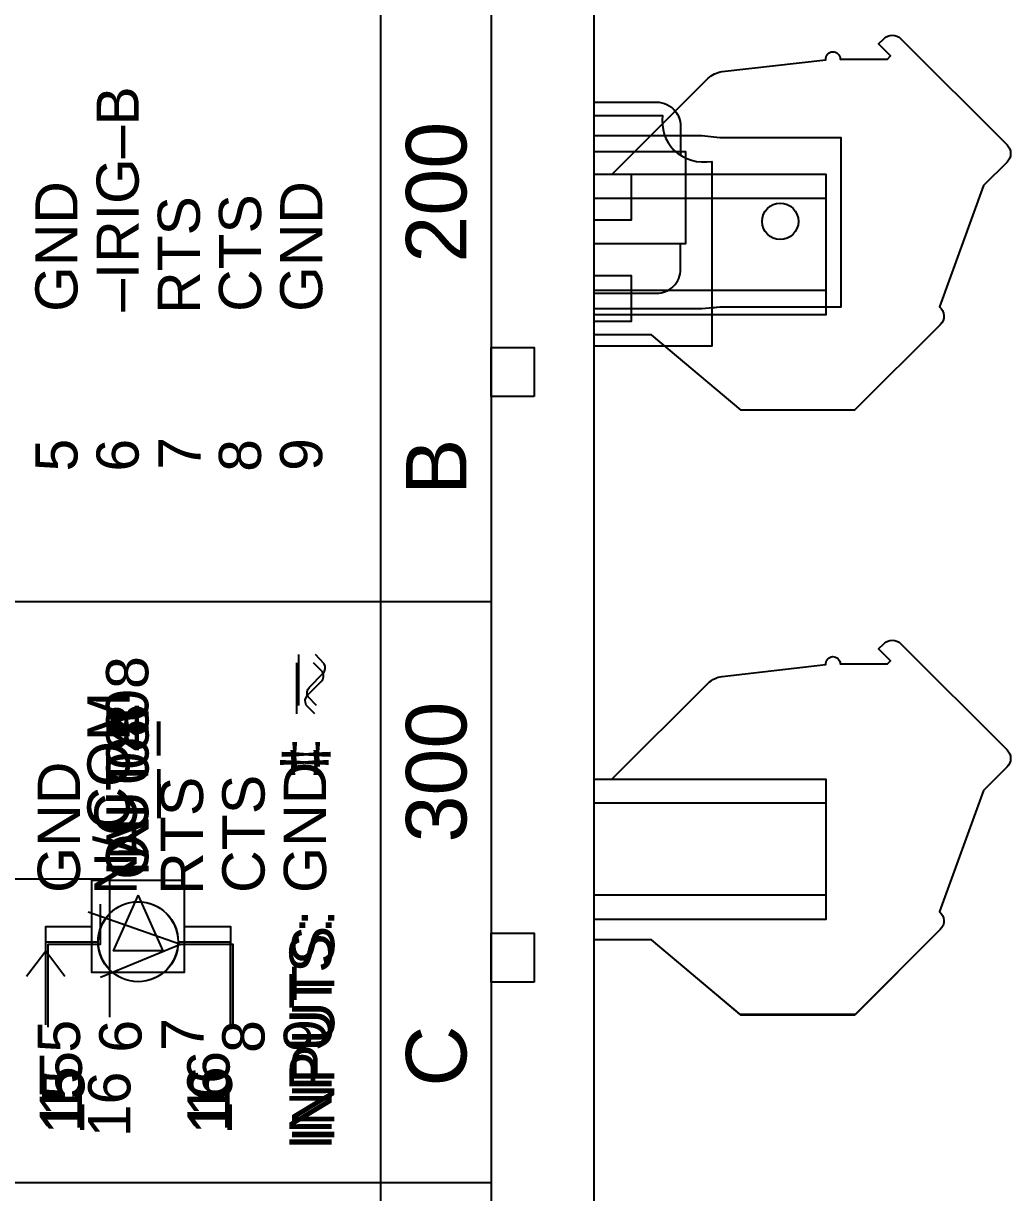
# Model space of a CAD drawing. Extents: x 1 to 23.8, y 0.2 to 17.
# Drawn here: x 13.622 to 15.226, y 5.048 to 6.95 of the extents above; entities that cross this region are included whole.
import ezdxf

# ---------------------------------------------------------------- set-up
doc = ezdxf.new("R2010")
doc.units = 0
doc.header["$MEASUREMENT"] = 0
for name, color, linetype in [('1_01__00__NONE__NO_FO__IRI', 7, 'CONTINUOUS'), ('1_02__01___1__10-100BASE-T', 7, 'CONTINUOUS'), ('1_03__04___1__100BASE-FX__', 7, 'CONTINUOUS'), ('1_04__06___2__10-100BASE-T', 7, 'CONTINUOUS'), ('1_05__08___2__100BASE-FX__', 7, 'CONTINUOUS'), ('1_06__10__NONE__FO__IRIG', 7, 'CONTINUOUS'), ('1_07__11___1__10-100BASE-T', 7, 'CONTINUOUS'), ('1_08__14___1__100BASE-FX__', 7, 'CONTINUOUS'), ('1_09__16___2__10-100BASE-T', 7, 'CONTINUOUS'), ('1_10__18___2__100BASE-FX__', 7, 'CONTINUOUS'), ('2_02__A0__EIA-232_EIA-485', 7, 'CONTINUOUS'), ('2_03__1-___4__DI__4__DO__S', 7, 'CONTINUOUS'), ('2_04__B-___4__DI__4__DO__F', 7, 'CONTINUOUS'), ('2_05__C-___4__DI__3__DO', 7, 'CONTINUOUS'), ('2_06__2X___8__DO__STD_FORM', 7, 'CONTINUOUS'), ('2_07__2A___8__DO__STD_FORM', 7, 'CONTINUOUS'), ('2_08__2B___8__DO__STD__6__', 7, 'CONTINUOUS'), ('2_09__2C___8__DO__STD__2__', 7, 'CONTINUOUS'), ('2_10__3-___8__DI', 7, 'CONTINUOUS'), ('2_11__D-___14__DI', 7, 'CONTINUOUS'), ('2_12__5-___8__AI', 7, 'CONTINUOUS'), ('2_13__6-___4__AI__4__AO', 7, 'CONTINUOUS'), ('6_00_____DWG', 7, 'CONTINUOUS')]:
    doc.layers.add(name, color=color, linetype=linetype)
doc.styles.add('ARIAL', font='arial.ttf')

msp = doc.modelspace()

# ---------------------------------------------------------------- linework, layer by layer
at = {"layer": '1_01__00__NONE__NO_FO__IRI'}
msp.add_lwpolyline([(14.5789, 6.7046), (14.7344, 6.8601, -0.169592), (14.7577, 6.8713), (14.9259, 6.8905, -0.43094), (14.937, 6.9036, -0.430927), (14.9494, 6.8918), (15.0264, 6.8918), (15.0313, 6.8968), (15.0119, 6.9163), (15.0202, 6.9246, -0.414223), (15.0481, 6.9246), (15.2207, 6.752, -0.414213), (15.2207, 6.7242), (15.1824, 6.6859), (15.1107, 6.489, -0.440578), (15.1121, 6.4597), (14.9729, 6.3205), (14.7884, 6.3205), (14.6424, 6.443), (14.5491, 6.443)], format="xyb", dxfattribs=at)
for points in [[(14.5491, 6.7043), (14.9262, 6.7043), (14.9262, 6.476), (14.5491, 6.476)], [(14.9262, 6.665), (14.5491, 6.665)], [(14.9262, 6.5154), (14.5491, 6.5154)]]:
    msp.add_lwpolyline(points, dxfattribs=at)
at = {"layer": '1_02__01___1__10-100BASE-T'}
msp.add_lwpolyline([(14.5789, 6.7046), (14.7344, 6.8601, -0.169592), (14.7577, 6.8713), (14.9259, 6.8905, -0.43094), (14.937, 6.9036, -0.430927), (14.9494, 6.8918), (15.0264, 6.8918), (15.0313, 6.8968), (15.0119, 6.9163), (15.0202, 6.9246, -0.414223), (15.0481, 6.9246), (15.2207, 6.752, -0.414213), (15.2207, 6.7242), (15.1824, 6.6859), (15.1107, 6.489, -0.440578), (15.1121, 6.4597), (14.9729, 6.3205), (14.7884, 6.3205), (14.6424, 6.443), (14.5491, 6.443)], format="xyb", dxfattribs=at)
for points in [[(14.5491, 6.7043), (14.9262, 6.7043), (14.9262, 6.476), (14.5491, 6.476)], [(14.9262, 6.665), (14.5491, 6.665)], [(14.9262, 6.5154), (14.5491, 6.5154)]]:
    msp.add_lwpolyline(points, dxfattribs=at)
at = {"layer": '1_03__04___1__100BASE-FX__'}
for points in [[(14.6813, 6.807, -0.169875), (14.6899, 6.7825), (14.6899, 6.7352)], [(14.5491, 6.7998), (14.6607, 6.7998, 0.228709), (14.679, 6.7436, 0.234856), (14.7407, 6.7253), (14.7407, 6.4248), (14.5491, 6.4248)]]:
    msp.add_lwpolyline(points, format="xyb", dxfattribs=at)
for points in [[(14.5491, 6.7048), (14.6098, 6.7048), (14.6098, 6.6298), (14.5491, 6.6298)], [(14.5491, 6.5398), (14.6098, 6.5398), (14.6098, 6.4648), (14.5491, 6.4648)]]:
    msp.add_lwpolyline(points, dxfattribs=at)
at = {"layer": '1_04__06___2__10-100BASE-T'}
for points in [[(14.6784, 6.8103, -0.198912), (14.6899, 6.7825), (14.6899, 6.7413)], [(14.5491, 6.5108), (14.6505, 6.5108, 0.414214), (14.6899, 6.5502), (14.6899, 6.5913)]]:
    msp.add_lwpolyline(points, format="xyb", dxfattribs=at)
msp.add_lwpolyline([(14.5491, 6.7413), (14.6978, 6.7413), (14.6978, 6.5913), (14.5491, 6.5913)], dxfattribs=at)
at = {"layer": '1_05__08___2__100BASE-FX__'}
for points in [[(14.6813, 6.807, -0.169875), (14.6899, 6.7825), (14.6899, 6.7352)], [(14.5491, 6.7998), (14.6607, 6.7998, 0.228709), (14.679, 6.7436, 0.234856), (14.7407, 6.7253), (14.7407, 6.4248), (14.5491, 6.4248)]]:
    msp.add_lwpolyline(points, format="xyb", dxfattribs=at)
for points in [[(14.5491, 6.7048), (14.6098, 6.7048), (14.6098, 6.6298), (14.5491, 6.6298)], [(14.5491, 6.5398), (14.6098, 6.5398), (14.6098, 6.4648), (14.5491, 6.4648)]]:
    msp.add_lwpolyline(points, dxfattribs=at)
at = {"layer": '1_06__10__NONE__FO__IRIG'}
msp.add_lwpolyline([(14.6418, 6.7675), (14.7344, 6.8601, -0.169592), (14.7577, 6.8713), (14.9259, 6.8905, -0.43094), (14.937, 6.9036, -0.430927), (14.9494, 6.8918), (15.0264, 6.8918), (15.0313, 6.8968), (15.0119, 6.9163), (15.0202, 6.9246, -0.414223), (15.0481, 6.9246), (15.2207, 6.752, -0.414213), (15.2207, 6.7242), (15.1824, 6.6859), (15.1107, 6.489, -0.440578), (15.1121, 6.4597), (14.9729, 6.3205), (14.7884, 6.3205), (14.6424, 6.443), (14.5491, 6.443)], format="xyb", dxfattribs=at)
msp.add_lwpolyline([(14.6418, 6.7675), (14.7344, 6.8601, -0.169592), (14.7577, 6.8713), (14.9259, 6.8905, -0.43094), (14.937, 6.9036, -0.430927), (14.9494, 6.8918), (15.0264, 6.8918), (15.0313, 6.8968), (15.0119, 6.9163), (15.0202, 6.9246, -0.414223), (15.0481, 6.9246), (15.2207, 6.752, -0.414213), (15.2207, 6.7242), (15.1824, 6.6859), (15.1107, 6.489, -0.440578), (15.1121, 6.4597), (14.9729, 6.3205), (14.7884, 6.3205), (14.6424, 6.443), (14.5491, 6.443)], format="xyb", dxfattribs=at)
for points in [[(14.5491, 6.7675), (14.7243, 6.7675), (14.7535, 6.7644), (14.9503, 6.7644), (14.9503, 6.488), (14.7535, 6.488), (14.7243, 6.4855), (14.5491, 6.4855)], [(14.5491, 6.7675), (14.7243, 6.7675), (14.7535, 6.7644), (14.9503, 6.7644), (14.9503, 6.488), (14.7535, 6.488), (14.7243, 6.4855), (14.5491, 6.4855)], [(14.9262, 6.488), (14.9262, 6.476), (14.5491, 6.476)], [(14.9262, 6.488), (14.9262, 6.476), (14.5491, 6.476)]]:
    msp.add_lwpolyline(points, dxfattribs=at)
msp.add_circle((14.8519, 6.6278), 0.0295, dxfattribs=at)
msp.add_circle((14.8519, 6.6278), 0.0295, dxfattribs=at)
at = {"layer": '1_07__11___1__10-100BASE-T'}
msp.add_lwpolyline([(14.6418, 6.7675), (14.7344, 6.8601, -0.169592), (14.7577, 6.8713), (14.9259, 6.8905, -0.43094), (14.937, 6.9036, -0.430927), (14.9494, 6.8918), (15.0264, 6.8918), (15.0313, 6.8968), (15.0119, 6.9163), (15.0202, 6.9246, -0.414223), (15.0481, 6.9246), (15.2207, 6.752, -0.414213), (15.2207, 6.7242), (15.1824, 6.6859), (15.1107, 6.489, -0.440578), (15.1121, 6.4597), (14.9729, 6.3205), (14.7884, 6.3205), (14.6424, 6.443), (14.5491, 6.443)], format="xyb", dxfattribs=at)
msp.add_lwpolyline([(14.6418, 6.7675), (14.7344, 6.8601, -0.169592), (14.7577, 6.8713), (14.9259, 6.8905, -0.43094), (14.937, 6.9036, -0.430927), (14.9494, 6.8918), (15.0264, 6.8918), (15.0313, 6.8968), (15.0119, 6.9163), (15.0202, 6.9246, -0.414223), (15.0481, 6.9246), (15.2207, 6.752, -0.414213), (15.2207, 6.7242), (15.1824, 6.6859), (15.1107, 6.489, -0.440578), (15.1121, 6.4597), (14.9729, 6.3205), (14.7884, 6.3205), (14.6424, 6.443), (14.5491, 6.443)], format="xyb", dxfattribs=at)
for points in [[(14.5491, 6.7675), (14.7243, 6.7675), (14.7535, 6.7644), (14.9503, 6.7644), (14.9503, 6.488), (14.7535, 6.488), (14.7243, 6.4855), (14.5491, 6.4855)], [(14.5491, 6.7675), (14.7243, 6.7675), (14.7535, 6.7644), (14.9503, 6.7644), (14.9503, 6.488), (14.7535, 6.488), (14.7243, 6.4855), (14.5491, 6.4855)], [(14.9262, 6.488), (14.9262, 6.476), (14.5491, 6.476)], [(14.9262, 6.488), (14.9262, 6.476), (14.5491, 6.476)]]:
    msp.add_lwpolyline(points, dxfattribs=at)
msp.add_circle((14.8519, 6.6278), 0.0295, dxfattribs=at)
msp.add_circle((14.8519, 6.6278), 0.0295, dxfattribs=at)
at = {"layer": '1_08__14___1__100BASE-FX__'}
for points in [[(14.6813, 6.807, -0.169875), (14.6899, 6.7825), (14.6899, 6.7352)], [(14.5491, 6.7998), (14.6607, 6.7998, 0.228709), (14.679, 6.7436, 0.234856), (14.7407, 6.7253), (14.7407, 6.4248), (14.5491, 6.4248)]]:
    msp.add_lwpolyline(points, format="xyb", dxfattribs=at)
for points in [[(14.6899, 6.7675), (14.7243, 6.7675), (14.7535, 6.7644), (14.9503, 6.7644), (14.9503, 6.488), (14.7535, 6.488), (14.7407, 6.4869)], [(14.5491, 6.7048), (14.6098, 6.7048), (14.6098, 6.6298), (14.5491, 6.6298)], [(14.5491, 6.5398), (14.6098, 6.5398), (14.6098, 6.4648), (14.5491, 6.4648)]]:
    msp.add_lwpolyline(points, dxfattribs=at)
msp.add_circle((14.8519, 6.6278), 0.0295, dxfattribs=at)
at = {"layer": '1_09__16___2__10-100BASE-T'}
msp.add_lwpolyline([(14.6784, 6.8103, -0.198912), (14.6899, 6.7825), (14.6899, 6.7675)], format="xyb", dxfattribs=at)
msp.add_lwpolyline([(14.5491, 6.7675), (14.7243, 6.7675), (14.7535, 6.7644), (14.9503, 6.7644), (14.9503, 6.488), (14.7535, 6.488), (14.7243, 6.4855), (14.5491, 6.4855)], dxfattribs=at)
msp.add_circle((14.8519, 6.6278), 0.0295, dxfattribs=at)
at = {"layer": '1_10__18___2__100BASE-FX__'}
for points in [[(14.6813, 6.807, -0.169875), (14.6899, 6.7825), (14.6899, 6.7352)], [(14.5491, 6.7998), (14.6607, 6.7998, 0.228709), (14.679, 6.7436, 0.234856), (14.7407, 6.7253), (14.7407, 6.4248), (14.5491, 6.4248)]]:
    msp.add_lwpolyline(points, format="xyb", dxfattribs=at)
for points in [[(14.6899, 6.7675), (14.7243, 6.7675), (14.7535, 6.7644), (14.9503, 6.7644), (14.9503, 6.488), (14.7535, 6.488), (14.7407, 6.4869)], [(14.5491, 6.7048), (14.6098, 6.7048), (14.6098, 6.6298), (14.5491, 6.6298)], [(14.5491, 6.5398), (14.6098, 6.5398), (14.6098, 6.4648), (14.5491, 6.4648)]]:
    msp.add_lwpolyline(points, dxfattribs=at)
msp.add_circle((14.8519, 6.6278), 0.0295, dxfattribs=at)
at = {"layer": '2_02__A0__EIA-232_EIA-485'}
msp.add_lwpolyline([(14.5789, 5.721), (14.7344, 5.8765, -0.169592), (14.7577, 5.8878), (14.9259, 5.9069, -0.43094), (14.937, 5.92, -0.430927), (14.9494, 5.9083), (15.0264, 5.9083), (15.0313, 5.9132), (15.0119, 5.9327), (15.0202, 5.941, -0.414223), (15.0481, 5.941), (15.2207, 5.7684, -0.414213), (15.2207, 5.7406), (15.1824, 5.7023), (15.1107, 5.5054, -0.440578), (15.1121, 5.4761), (14.9729, 5.3369), (14.7884, 5.3369), (14.6424, 5.4594), (14.5491, 5.4594)], format="xyb", dxfattribs=at)
for points in [[(14.5491, 5.7208), (14.9262, 5.7208), (14.9262, 5.4924), (14.5491, 5.4924)], [(14.9262, 5.6814), (14.5491, 5.6814)], [(14.9262, 5.5318), (14.5491, 5.5318)]]:
    msp.add_lwpolyline(points, dxfattribs=at)
at = {"layer": '2_03__1-___4__DI__4__DO__S'}
for points in [[(14.5789, 5.721), (14.7344, 5.8765, -0.169592), (14.7577, 5.8878), (14.9259, 5.9069, -0.43094), (14.937, 5.92, -0.430927), (14.9494, 5.9083), (15.0264, 5.9083), (15.0313, 5.9132), (15.0119, 5.9327), (15.0202, 5.941, -0.414223), (15.0481, 5.941), (15.2207, 5.7684, -0.414213), (15.2207, 5.7406), (15.1824, 5.7023), (15.1107, 5.5054, -0.440578), (15.1121, 5.4761), (14.9729, 5.3369), (14.7884, 5.3369), (14.6424, 5.4594), (14.5491, 5.4594)], [(14.0981, 5.8403), (14.0844, 5.8544, -0.328455), (14.0864, 5.8703), (14.1086, 5.8926, 0.339292), (14.1107, 5.9085), (14.0962, 5.9233)], [(14.0981, 5.8403), (14.0844, 5.8544, -0.328455), (14.0864, 5.8703), (14.1086, 5.8926, 0.339292), (14.1107, 5.9085), (14.0962, 5.9233)]]:
    msp.add_lwpolyline(points, format="xyb", dxfattribs=at)
for points in [[(14.0692, 5.8403), (14.0692, 5.9233)], [(14.0692, 5.8403), (14.0692, 5.9233)], [(14.5491, 5.7208), (14.9262, 5.7208), (14.9262, 5.4924), (14.5491, 5.4924)], [(14.9262, 5.6814), (14.5491, 5.6814)], [(14.9262, 5.5318), (14.5491, 5.5318)], [(13.658, 5.3213), (13.658, 5.4563), (13.7432, 5.4563)], [(13.8732, 5.4563), (13.9582, 5.4563), (13.9582, 5.3213)]]:
    msp.add_lwpolyline(points, dxfattribs=at)
msp.add_circle((13.8082, 5.4563), 0.065, dxfattribs=at)
at = {"layer": '2_04__B-___4__DI__4__DO__F'}
for points in [[(14.5789, 5.721), (14.7344, 5.8765, -0.169592), (14.7577, 5.8878), (14.9259, 5.9069, -0.43094), (14.937, 5.92, -0.430927), (14.9494, 5.9083), (15.0264, 5.9083), (15.0313, 5.9132), (15.0119, 5.9327), (15.0202, 5.941, -0.414223), (15.0481, 5.941), (15.2207, 5.7684, -0.414213), (15.2207, 5.7406), (15.1824, 5.7023), (15.1107, 5.5054, -0.440578), (15.1121, 5.4761), (14.9729, 5.3369), (14.7884, 5.3369), (14.6424, 5.4594), (14.5491, 5.4594)], [(14.0981, 5.8403), (14.0844, 5.8544, -0.328455), (14.0864, 5.8703), (14.1086, 5.8926, 0.339292), (14.1107, 5.9085), (14.0962, 5.9233)]]:
    msp.add_lwpolyline(points, format="xyb", dxfattribs=at)
for points in [[(14.0692, 5.8403), (14.0692, 5.9233)], [(14.5491, 5.7208), (14.9262, 5.7208), (14.9262, 5.4924), (14.5491, 5.4924)], [(14.9262, 5.6814), (14.5491, 5.6814)], [(14.9262, 5.5318), (14.5491, 5.5318)], [(13.658, 5.3213), (13.658, 5.4563), (13.7432, 5.4563)], [(13.8732, 5.4563), (13.9582, 5.4563), (13.9582, 5.3213)]]:
    msp.add_lwpolyline(points, dxfattribs=at)
msp.add_circle((13.808, 5.4563), 0.065, dxfattribs=at)
at = {"layer": '2_05__C-___4__DI__3__DO'}
for points in [[(14.5789, 5.721), (14.7344, 5.8765, -0.169592), (14.7577, 5.8878), (14.9259, 5.9069, -0.43094), (14.937, 5.92, -0.430927), (14.9494, 5.9083), (15.0264, 5.9083), (15.0313, 5.9132), (15.0119, 5.9327), (15.0202, 5.941, -0.414223), (15.0481, 5.941), (15.2207, 5.7684, -0.414213), (15.2207, 5.7406), (15.1824, 5.7023), (15.1107, 5.5054, -0.440578), (15.1121, 5.4761), (14.9729, 5.3369), (14.7884, 5.3369), (14.6424, 5.4594), (14.5491, 5.4594)], [(14.0981, 5.8403), (14.0844, 5.8544, -0.328455), (14.0864, 5.8703), (14.1086, 5.8926, 0.339292), (14.1107, 5.9085), (14.0962, 5.9233)]]:
    msp.add_lwpolyline(points, format="xyb", dxfattribs=at)
for points in [[(14.0692, 5.8403), (14.0692, 5.9233)], [(14.5491, 5.7208), (14.9262, 5.7208), (14.9262, 5.4924), (14.5491, 5.4924)], [(14.9262, 5.6814), (14.5491, 5.6814)], [(14.9262, 5.5318), (14.5491, 5.5318)], [(13.658, 5.3213), (13.658, 5.4563), (13.7432, 5.4563)], [(13.8732, 5.4563), (13.9582, 5.4563), (13.9582, 5.3213)]]:
    msp.add_lwpolyline(points, dxfattribs=at)
msp.add_circle((13.808, 5.4563), 0.065, dxfattribs=at)
at = {"layer": '2_06__2X___8__DO__STD_FORM'}
msp.add_lwpolyline([(14.5789, 5.721), (14.7344, 5.8765, -0.169592), (14.7577, 5.8878), (14.9259, 5.9069, -0.43094), (14.937, 5.92, -0.430927), (14.9494, 5.9083), (15.0264, 5.9083), (15.0313, 5.9132), (15.0119, 5.9327), (15.0202, 5.941, -0.414223), (15.0481, 5.941), (15.2207, 5.7684, -0.414213), (15.2207, 5.7406), (15.1824, 5.7023), (15.1107, 5.5054, -0.440578), (15.1121, 5.4761), (14.9729, 5.3369), (14.7884, 5.3369), (14.6424, 5.4594), (14.5491, 5.4594)], format="xyb", dxfattribs=at)
for points in [[(14.5491, 5.7208), (14.9262, 5.7208), (14.9262, 5.4924), (14.5491, 5.4924)], [(14.9262, 5.6814), (14.5491, 5.6814)], [(14.9262, 5.5318), (14.5491, 5.5318)], [(13.6619, 5.3174), (13.6619, 5.4524), (13.747, 5.4524)], [(13.747, 5.3987), (13.877, 5.4524), (13.962, 5.4524), (13.962, 5.3174)]]:
    msp.add_lwpolyline(points, dxfattribs=at)
at = {"layer": '2_07__2A___8__DO__STD_FORM'}
msp.add_lwpolyline([(14.5789, 5.721), (14.7344, 5.8765, -0.169592), (14.7577, 5.8878), (14.9259, 5.9069, -0.43094), (14.937, 5.92, -0.430927), (14.9494, 5.9083), (15.0264, 5.9083), (15.0313, 5.9132), (15.0119, 5.9327), (15.0202, 5.941, -0.414223), (15.0481, 5.941), (15.2207, 5.7684, -0.414213), (15.2207, 5.7406), (15.1824, 5.7023), (15.1107, 5.5054, -0.440578), (15.1121, 5.4761), (14.9729, 5.3369), (14.7884, 5.3369), (14.6424, 5.4594), (14.5491, 5.4594)], format="xyb", dxfattribs=at)
for points in [[(14.5491, 5.7208), (14.9262, 5.7208), (14.9262, 5.4924), (14.5491, 5.4924)], [(14.9262, 5.6814), (14.5491, 5.6814)], [(13.6619, 5.3174), (13.6619, 5.4525), (13.6619, 5.4525), (13.747, 5.4525), (13.747, 5.5174)], [(14.9262, 5.5318), (14.5491, 5.5318)], [(13.727, 5.505), (13.877, 5.4524), (13.962, 5.4525), (13.962, 5.3175)]]:
    msp.add_lwpolyline(points, dxfattribs=at)
at = {"layer": '2_08__2B___8__DO__STD__6__'}
msp.add_lwpolyline([(14.5789, 5.721), (14.7344, 5.8765, -0.169592), (14.7577, 5.8878), (14.9259, 5.9069, -0.43094), (14.937, 5.92, -0.430927), (14.9494, 5.9083), (15.0264, 5.9083), (15.0313, 5.9132), (15.0119, 5.9327), (15.0202, 5.941, -0.414223), (15.0481, 5.941), (15.2207, 5.7684, -0.414213), (15.2207, 5.7406), (15.1824, 5.7023), (15.1107, 5.5054, -0.440578), (15.1121, 5.4761), (14.9729, 5.3369), (14.7884, 5.3369), (14.6424, 5.4594), (14.5491, 5.4594)], format="xyb", dxfattribs=at)
for points in [[(14.5491, 5.7208), (14.9262, 5.7208), (14.9262, 5.4924), (14.5491, 5.4924)], [(14.9262, 5.6814), (14.5491, 5.6814)], [(13.6619, 5.3174), (13.6619, 5.4525), (13.6619, 5.4525), (13.747, 5.4525), (13.747, 5.5174)], [(14.9262, 5.5318), (14.5491, 5.5318)], [(13.727, 5.505), (13.877, 5.4524), (13.962, 5.4525), (13.962, 5.3175)]]:
    msp.add_lwpolyline(points, dxfattribs=at)
at = {"layer": '2_09__2C___8__DO__STD__2__'}
msp.add_lwpolyline([(14.5789, 5.721), (14.7344, 5.8765, -0.169592), (14.7577, 5.8878), (14.9259, 5.9069, -0.43094), (14.937, 5.92, -0.430927), (14.9494, 5.9083), (15.0264, 5.9083), (15.0313, 5.9132), (15.0119, 5.9327), (15.0202, 5.941, -0.414223), (15.0481, 5.941), (15.2207, 5.7684, -0.414213), (15.2207, 5.7406), (15.1824, 5.7023), (15.1107, 5.5054, -0.440578), (15.1121, 5.4761), (14.9729, 5.3369), (14.7884, 5.3369), (14.6424, 5.4594), (14.5491, 5.4594)], format="xyb", dxfattribs=at)
for points in [[(14.5491, 5.7208), (14.9262, 5.7208), (14.9262, 5.4924), (14.5491, 5.4924)], [(14.9262, 5.6814), (14.5491, 5.6814)], [(13.6619, 5.3174), (13.6619, 5.4525), (13.6619, 5.4525), (13.747, 5.4525), (13.747, 5.5174)], [(14.9262, 5.5318), (14.5491, 5.5318)], [(13.727, 5.505), (13.877, 5.4524), (13.962, 5.4525), (13.962, 5.3175)]]:
    msp.add_lwpolyline(points, dxfattribs=at)
at = {"layer": '2_10__3-___8__DI'}
for points in [[(14.5789, 5.721), (14.7344, 5.8765, -0.169592), (14.7577, 5.8878), (14.9259, 5.9069, -0.43094), (14.937, 5.92, -0.430927), (14.9494, 5.9083), (15.0264, 5.9083), (15.0313, 5.9132), (15.0119, 5.9327), (15.0202, 5.941, -0.414223), (15.0481, 5.941), (15.2207, 5.7684, -0.414213), (15.2207, 5.7406), (15.1824, 5.7023), (15.1107, 5.5054, -0.440578), (15.1121, 5.4761), (14.9729, 5.3369), (14.7884, 5.3369), (14.6424, 5.4594), (14.5491, 5.4594)], [(14.0981, 5.8403), (14.0844, 5.8544, -0.328455), (14.0864, 5.8703), (14.1086, 5.8926, 0.339292), (14.1107, 5.9085), (14.0962, 5.9233)]]:
    msp.add_lwpolyline(points, format="xyb", dxfattribs=at)
for points in [[(14.0692, 5.8403), (14.0692, 5.9233)], [(14.5491, 5.7208), (14.9262, 5.7208), (14.9262, 5.4924), (14.5491, 5.4924)], [(14.9262, 5.6814), (14.5491, 5.6814)], [(14.9262, 5.5318), (14.5491, 5.5318)], [(13.658, 5.3213), (13.6579, 5.4563), (13.7429, 5.4563)], [(13.873, 5.4563), (13.9579, 5.4563), (13.9579, 5.3213)]]:
    msp.add_lwpolyline(points, dxfattribs=at)
msp.add_circle((13.808, 5.4563), 0.065, dxfattribs=at)
at = {"layer": '2_11__D-___14__DI'}
for points in [[(14.5789, 5.721), (14.7344, 5.8765, -0.169586), (14.7577, 5.8878), (14.9259, 5.9069, -0.430941), (14.937, 5.92, -0.430926), (14.9494, 5.9083), (15.0264, 5.9083), (15.0313, 5.9132), (15.0119, 5.9327), (15.0202, 5.941, -0.414218), (15.0481, 5.941), (15.2207, 5.7684, -0.414213), (15.2207, 5.7406), (15.1824, 5.7023), (15.1107, 5.5054, -0.440578), (15.1121, 5.4761), (14.974, 5.3381), (14.787, 5.3381), (14.6424, 5.4594), (14.5491, 5.4594)], [(14.0952, 5.8272), (14.0814, 5.8412, -0.328455), (14.0835, 5.8571), (14.1057, 5.8794, 0.339292), (14.1077, 5.8954), (14.0932, 5.9101)]]:
    msp.add_lwpolyline(points, format="xyb", dxfattribs=at)
for points in [[(14.0662, 5.8272), (14.0662, 5.9101)], [(14.5491, 5.7208), (14.9262, 5.7208), (14.9262, 5.4924), (14.5491, 5.4924)], [(14.9262, 5.6814), (14.5491, 5.6814)], [(13.5991, 5.5586), (13.7617, 5.5586), (13.7617, 5.3336)], [(14.9262, 5.5318), (14.5491, 5.5318)]]:
    msp.add_lwpolyline(points, dxfattribs=at)
at = {"layer": '2_12__5-___8__AI'}
msp.add_lwpolyline([(14.5789, 5.721), (14.7344, 5.8765, -0.169592), (14.7577, 5.8878), (14.9259, 5.9069, -0.43094), (14.937, 5.92, -0.430927), (14.9494, 5.9083), (15.0264, 5.9083), (15.0313, 5.9132), (15.0119, 5.9327), (15.0202, 5.941, -0.414223), (15.0481, 5.941), (15.2207, 5.7684, -0.414213), (15.2207, 5.7406), (15.1824, 5.7023), (15.1107, 5.5054, -0.440578), (15.1121, 5.4761), (14.9729, 5.3369), (14.7884, 5.3369), (14.6424, 5.4594), (14.5491, 5.4594)], format="xyb", dxfattribs=at)
for points in [[(14.5491, 5.7208), (14.9262, 5.7208), (14.9262, 5.4924), (14.5491, 5.4924)], [(14.9262, 5.6814), (14.5491, 5.6814)], [(13.883, 5.5563), (13.883, 5.4063), (13.733, 5.4063), (13.733, 5.5563), (13.883, 5.5563)], [(13.848, 5.4413), (13.768, 5.4413), (13.808, 5.5313), (13.848, 5.4413)], [(14.9262, 5.5318), (14.5491, 5.5318)], [(13.6579, 5.3463), (13.6579, 5.4813), (13.733, 5.4813)], [(13.883, 5.4813), (13.9581, 5.4813), (13.9581, 5.3463)], [(13.6267, 5.4001), (13.658, 5.4413), (13.6892, 5.4001)]]:
    msp.add_lwpolyline(points, dxfattribs=at)
at = {"layer": '2_13__6-___4__AI__4__AO'}
msp.add_lwpolyline([(14.5789, 5.721), (14.7344, 5.8765, -0.169592), (14.7577, 5.8878), (14.9259, 5.9069, -0.43094), (14.937, 5.92, -0.430927), (14.9494, 5.9083), (15.0264, 5.9083), (15.0313, 5.9132), (15.0119, 5.9327), (15.0202, 5.941, -0.414223), (15.0481, 5.941), (15.2207, 5.7684, -0.414213), (15.2207, 5.7406), (15.1824, 5.7023), (15.1107, 5.5054, -0.440578), (15.1121, 5.4761), (14.9729, 5.3369), (14.7884, 5.3369), (14.6424, 5.4594), (14.5491, 5.4594)], format="xyb", dxfattribs=at)
for points in [[(14.5491, 5.7208), (14.9262, 5.7208), (14.9262, 5.4924), (14.5491, 5.4924)], [(14.9262, 5.6814), (14.5491, 5.6814)], [(13.883, 5.5563), (13.883, 5.4063), (13.733, 5.4063), (13.733, 5.5563), (13.883, 5.5563)], [(13.848, 5.4413), (13.768, 5.4413), (13.808, 5.5313), (13.848, 5.4413)], [(14.9262, 5.5318), (14.5491, 5.5318)], [(13.6579, 5.3463), (13.6579, 5.4813), (13.733, 5.4813)], [(13.883, 5.4813), (13.9581, 5.4813), (13.9581, 5.3463)], [(13.6267, 5.4001), (13.658, 5.4413), (13.6892, 5.4001)]]:
    msp.add_lwpolyline(points, dxfattribs=at)
at = {"layer": '6_00_____DWG'}
for points in [[(9.5988, 8.8524), (14.5491, 8.8524), (14.5491, 1.5689), (9.5988, 1.5689)], [(14.202, 8.3481), (14.202, 2.0231)], [(14.4519, 6.3429), (14.3818, 6.3429), (14.3818, 6.4229), (14.4519, 6.4229), (14.4519, 6.3429)], [(10.5119, 6.0097), (14.3818, 6.0097)], [(14.4519, 5.3904), (14.3818, 5.3904), (14.3818, 5.4704), (14.4519, 5.4704), (14.4519, 5.3904)], [(10.5119, 5.0647), (14.3818, 5.0647)]]:
    msp.add_lwpolyline(points, dxfattribs=at)
msp.add_lwpolyline([(10.5919, 8.348), (14.3018, 8.348, -0.414213), (14.3818, 8.268), (14.3818, 2.1031, -0.414212), (14.3018, 2.0231), (10.5919, 2.0231, -0.414211), (10.5119, 2.1031), (10.5119, 8.268, -0.414219)], format="xyb", close=True, dxfattribs=at)
msp.add_lwpolyline([(14.5491, 6.8218), (14.6505, 6.8218, -0.228276), (14.6813, 6.807, -0.228276)], format="xyb", dxfattribs=at)

# ---------------------------------------------------------------- texts
at = {"layer": '2_02__A0__EIA-232_EIA-485', "style": 'ARIAL'}
for s, height, p in [('GND', 0.06883, (13.7136, 5.5356)), ('GND', 0.06883, (14.1137, 5.5356)), ('CTS', 0.06883, (14.0137, 5.5356)), ('RTS', 0.06883, (13.9136, 5.5324)), ('N/C', 0.06883, (13.8059, 5.5324)), ('5', 0.0688, (13.7136, 5.276)), ('6', 0.0688, (13.8136, 5.2759)), ('7', 0.0688, (13.9147, 5.2788)), ('8', 0.0688, (14.0136, 5.2754)), ('9', 0.0688, (14.1136, 5.277))]:
    msp.add_text(s, height=height, rotation=90, dxfattribs=at).set_placement(p)
at = {"layer": '2_03__1-___4__DI__4__DO__S', "style": 'ARIAL'}
for s, height, p in [('IN_04', 0.06883, (13.8252, 5.5622)), ('‡', 0.0688, (14.1141, 5.7344)), ('‡', 0.0688, (14.1141, 5.7344)), ('INPUTS:', 0.06883, (14.127, 5.1295)), ('15', 0.06883, (13.7168, 5.1468)), ('16', 0.06883, (13.9568, 5.1468))]:
    msp.add_text(s, height=height, rotation=90, dxfattribs=at).set_placement(p)
at = {"layer": '2_04__B-___4__DI__4__DO__F', "style": 'ARIAL'}
for s, height, p in [('IN_04', 0.06883, (13.8252, 5.5622)), ('‡', 0.0688, (14.1141, 5.7344)), ('INPUTS:', 0.06883, (14.127, 5.1295)), ('15', 0.06883, (13.7168, 5.1468)), ('16', 0.06883, (13.9568, 5.1468))]:
    msp.add_text(s, height=height, rotation=90, dxfattribs=at).set_placement(p)
at = {"layer": '2_05__C-___4__DI__3__DO', "style": 'ARIAL'}
for s, height, p in [('IN_04', 0.06883, (13.8252, 5.5622)), ('‡', 0.0688, (14.1141, 5.7344)), ('INPUTS:', 0.06883, (14.127, 5.1295)), ('15', 0.06883, (13.7168, 5.1468)), ('16', 0.06883, (13.9568, 5.1468))]:
    msp.add_text(s, height=height, rotation=90, dxfattribs=at).set_placement(p)
at = {"layer": '2_06__2X___8__DO__STD_FORM', "style": 'ARIAL'}
for s, p in [('OUT_08', (13.8247, 5.5574)), ('15', (13.7208, 5.1429)), ('16', (13.9608, 5.1429))]:
    msp.add_text(s, height=0.06883, rotation=90, dxfattribs=at).set_placement(p)
at = {"layer": '2_07__2A___8__DO__STD_FORM', "style": 'ARIAL'}
for s, p in [('OUT_08', (13.8247, 5.5574)), ('15', (13.7208, 5.1429)), ('16', (13.9608, 5.1429))]:
    msp.add_text(s, height=0.06883, rotation=90, dxfattribs=at).set_placement(p)
at = {"layer": '2_08__2B___8__DO__STD__6__', "style": 'ARIAL'}
for s, p in [('OUT_08', (13.8247, 5.5574)), ('15', (13.7208, 5.1429)), ('16', (13.9608, 5.1429))]:
    msp.add_text(s, height=0.06883, rotation=90, dxfattribs=at).set_placement(p)
at = {"layer": '2_09__2C___8__DO__STD__2__', "style": 'ARIAL'}
for s, p in [('OUT_08', (13.8247, 5.5574)), ('15', (13.7208, 5.1429)), ('16', (13.9608, 5.1429))]:
    msp.add_text(s, height=0.06883, rotation=90, dxfattribs=at).set_placement(p)
at = {"layer": '2_10__3-___8__DI', "style": 'ARIAL'}
for s, height, p in [('IN_08', 0.06883, (13.8252, 5.5622)), ('‡', 0.0688, (14.1141, 5.7344)), ('INPUTS:', 0.06883, (14.127, 5.1295)), ('15', 0.06883, (13.7168, 5.1468)), ('16', 0.06883, (13.9568, 5.1468))]:
    msp.add_text(s, height=height, rotation=90, dxfattribs=at).set_placement(p)
at = {"layer": '2_11__D-___14__DI', "style": 'ARIAL'}
for s, height, p in [('COM', 0.06883, (13.7944, 5.6385)), ('‡', 0.0688, (14.1111, 5.7212)), ('INPUTS:', 0.06883, (14.1229, 5.1174)), ('16', 0.06883, (13.7956, 5.1383))]:
    msp.add_text(s, height=height, rotation=90, dxfattribs=at).set_placement(p)
at = {"layer": '2_12__5-___8__AI', "style": 'ARIAL'}
for s, p in [('AI_08', (13.8251, 5.5917)), ('15', (13.7168, 5.1718)), ('16', (13.9568, 5.1718))]:
    msp.add_text(s, height=0.06883, rotation=90, dxfattribs=at).set_placement(p)
at = {"layer": '2_13__6-___4__AI__4__AO', "style": 'ARIAL'}
for s, p in [('AI_04', (13.8251, 5.5917)), ('15', (13.7168, 5.1718)), ('16', (13.9568, 5.1718))]:
    msp.add_text(s, height=0.06883, rotation=90, dxfattribs=at).set_placement(p)
at = {"layer": '6_00_____DWG', "style": 'ARIAL'}
for s, height, p in [('–IRIG–B', 0.06846, (13.809, 6.4807)), ('200', 0.09833, (14.3418, 6.5606)), ('GND', 0.06846, (13.7095, 6.4806)), ('GND', 0.06846, (14.1074, 6.4806)), ('RTS', 0.06846, (13.9084, 6.4774)), ('CTS', 0.06846, (14.0079, 6.4806)), ('5', 0.0685, (13.7095, 6.221)), ('6', 0.0685, (13.8089, 6.2209)), ('7', 0.0685, (13.9095, 6.2239)), ('8', 0.0685, (14.0078, 6.2205)), ('9', 0.0685, (14.1073, 6.222)), ('B', 0.0983, (14.3418, 6.1829)), ('300', 0.09833, (14.3418, 5.6177)), ('C', 0.0983, (14.3418, 5.2207))]:
    msp.add_text(s, height=height, rotation=90, dxfattribs=at).set_placement(p)

doc.saveas('drawing.dxf')
